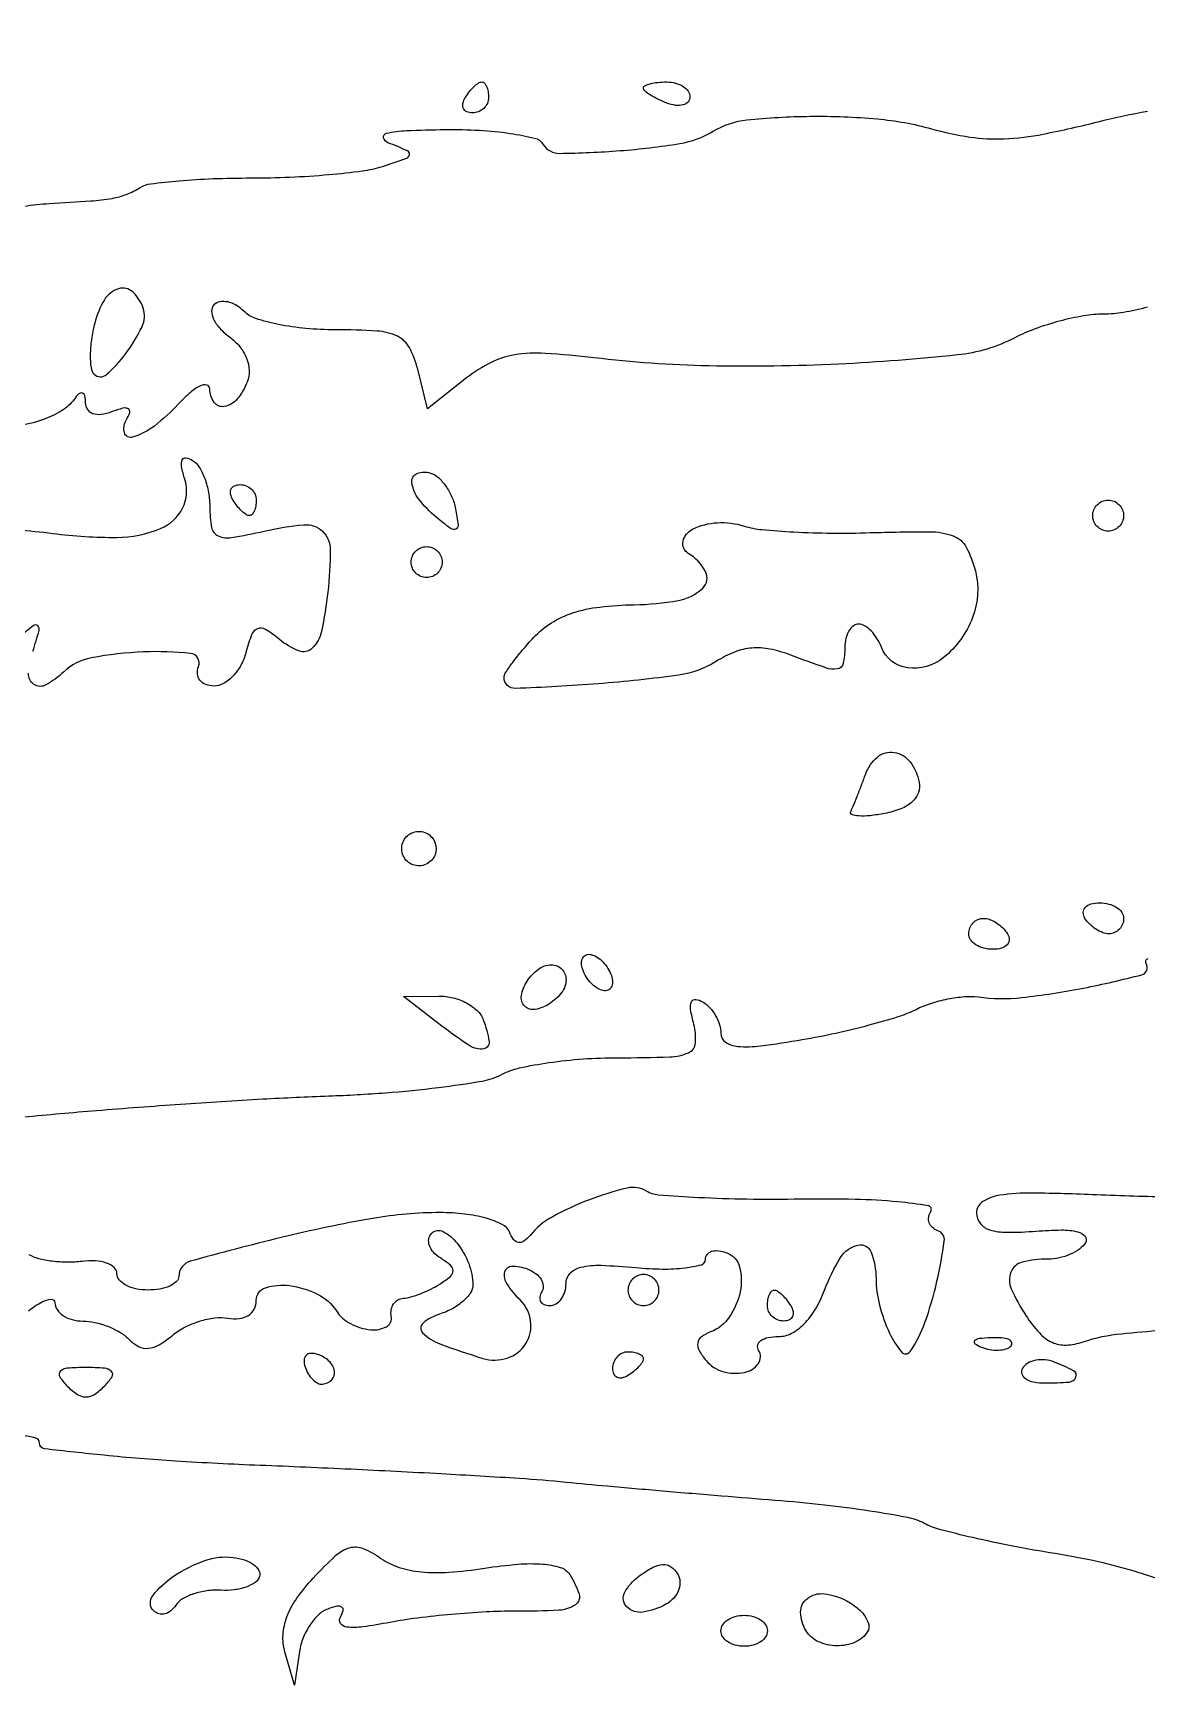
# Model space of a CAD drawing. Extents: x 0 to 4160, y 0 to 3120.
# Drawn here: x 3497.6 to 3569.5, y 1982.2 to 2089.2 of the extents above; entities that cross this region are included whole.
import ezdxf

# ---------------------------------------------------------------- set-up
doc = ezdxf.new("R2010")
doc.units = 0

msp = doc.modelspace()

# ---------------------------------------------------------------- linework, layer by layer
for points in [[(4159.499279, 606.274193, 0.000001), (4159.667734, 974.478125, 0.000057), (4159.806661, 1380.08378, 0.000034), (4159.883999, 1862.25), (4160, 3120), (3296.563358, 3120), (2433.126717, 3120)], [(757.647081, 3119.740147, 0.000002), (520.492565, 3119.487217, 0.4139)], [(1964.75, 0.149832, 0.000016), (2717.930904, 0.232101, 0.000028), (3351.473438, 0.357111)], [(3497.00177, 2077.979658, -0.025839), (3498.641592, 2078.152314, 0.00423), (3501.320796, 2078.317819, 0.025811), (3502.697257, 2078.486257, 0.048379), (3503.631152, 2078.74478, 0.048084), (3504.5, 2079.178324, -0.108524), (3505.188739, 2079.424074, -0.009876), (3507.012004, 2079.6195, -0.012425), (3509.219919, 2079.756958, -0.009409), (3511.647248, 2079.801893, 0.010887), (3514.173267, 2079.856122, 0.011078), (3516.679862, 2080.020271, 0.010909), (3518.849997, 2080.258561, 0.044184), (3520.147248, 2080.547964, 0.00638), (3521.661028, 2081.050568, 0.258228), (3521.885799, 2081.300696, 0.36103), (3521.756167, 2081.558253, 0.009738), (3520.5, 2082.077679, -0.252181), (3520.224311, 2082.402265, -0.409299), (3520.403273, 2082.683365, -0.045826), (3521.70033, 2082.859908, -0.007835), (3524.190983, 2082.929715, -0.016799), (3526.416743, 2082.88242, -0.023523), (3528.395151, 2082.680161, -0.021188), (3529.964884, 2082.376177, -0.198436), (3530.51145, 2081.981473, 0.263733), (3531.592144, 2081.388982, 0.015405), (3535.486384, 2081.564464, 0.021594), (3539.354393, 2082.027022, 0.095961), (3541.491812, 2082.81582, -0.11086), (3543.679157, 2083.55054, -0.022994), (3547.754468, 2083.784135, -0.025184), (3552.100273, 2083.614211, -0.045921), (3555.589975, 2082.974808, 0.031474), (3558.074938, 2082.444989, 0.047762), (3560.279495, 2082.330945, 0.037876), (3562.808499, 2082.634567, 0.012631), (3566.448822, 2083.450377, -0.017255), (3569.549381, 2084.115179, -0.021235)], [(3569.542003, 2071.461266, -0.022624), (3567.984468, 2071.118063, -0.042387), (3566.70034, 2071.006161, 0.041888), (3565.417123, 2070.895626, 0.022464), (3563.86264, 2070.556859, 0.022214), (3562.29743, 2070.065961, 0.03224), (3560.971522, 2069.485273, -0.093109), (3557.264259, 2068.372651, -0.014552), (3549.613607, 2067.784063, -0.017069), (3541.212147, 2067.670249, -0.024653), (3533.802916, 2068.188879, 0.014166), (3530.645748, 2068.476497, 0.054946), (3528.686219, 2068.383816, 0.077809), (3527.159545, 2067.890826, 0.049757), (3525.58404, 2066.887446), (3523.062248, 2064.903804), (3522.422716, 2067.451902, 0.061472), (3521.884182, 2068.845761, 0.159699), (3521.115512, 2069.580141, 0.096896), (3519.80169, 2069.919365, 0.014873), (3517.091592, 2070, -0.023083), (3515.208732, 2070.086969, -0.026618), (3513.430551, 2070.347604, -0.027145), (3511.969875, 2070.725306, -0.120094), (3511.216667, 2071.183333, 0.062805), (3510.707159, 2071.578727, 0.080942), (3510.156191, 2071.794316, 0.098189), (3509.65114, 2071.802244, 0.152502), (3509.268239, 2071.601572, 0.208808), (3509.114459, 2071.2094, 0.104102), (3509.246594, 2070.681939, 0.074434), (3509.648945, 2070.095727, 0.047366), (3510.268943, 2069.545294, -0.064085), (3510.939312, 2068.908948, -0.077804), (3511.375412, 2068.16146, -0.085365), (3511.536704, 2067.375978, -0.099986), (3511.410382, 2066.627055, -0.082043), (3510.768273, 2065.53147, -0.176035), (3509.934151, 2065.044479, -0.292432), (3509.27665, 2065.314016, -0.154397), (3509, 2066.188561, 0.346369), (3508.809923, 2066.430028, 0.175012), (3508.401057, 2066.385093, 0.065755), (3507.745383, 2065.948645, 0.025544), (3506.961045, 2065.188561, -0.041098), (3505.422215, 2063.787357, -0.090694), (3504.014412, 2063.062335, -0.419051), (3503.49107, 2063.34753, -0.210992), (3503.605028, 2064.169939, 0.059284), (3503.829264, 2064.652308, 0.357523), (3503.736436, 2064.891636, 0.196415), (3503.386586, 2064.936014, 0.026179), (3502.664045, 2064.701324, -0.056272), (3501.990556, 2064.526494, -0.119092), (3501.457053, 2064.577604, -0.167152), (3501.117403, 2064.843292, -0.141731), (3500.984687, 2065.281385, 0.047441), (3500.935315, 2065.739421, 0.278099), (3500.778076, 2065.910018, 0.266489), (3500.547353, 2065.854229, 0.044793), (3500.234687, 2065.5, -0.097852), (3499.425398, 2064.757947, -0.054479), (3498.20938, 2064.188213, -0.041929), (3496.568565, 2063.777115, -0.02116)], [(3496.542356, 2057.07981, -0.017363), (3498.87461, 2056.852238, 0.034861), (3502.991948, 2056.595413, 0.096208), (3505.828182, 2057.16806, 0.181598), (3507.240775, 2058.484904, 0.194528), (3507.385389, 2060.361107, -0.026607), (3507.177379, 2061.161929, -0.151006), (3507.22033, 2061.595147, -0.347265), (3507.461588, 2061.728126, -0.097522), (3507.892866, 2061.566212, -0.118311), (3508.317848, 2061.138071, -0.048731), (3508.674779, 2060.39686, -0.044602), (3508.91807, 2059.490521, -0.043303), (3509, 2058.546294, 0.044544), (3509.117475, 2057.230258, 0.249379), (3509.540574, 2056.692737, 0.146587), (3510.396708, 2056.585974, 0.013698), (3512.505326, 2057.001201, -0.032369), (3515.079016, 2057.408913, -0.21719), (3516.270844, 2056.993555, -0.205002), (3516.779568, 2055.801347, -0.028714), (3516.619418, 2053.066772, -0.021733), (3516.210901, 2050.525187, -0.150851), (3515.611233, 2049.433411, -0.295966), (3514.74603, 2049.263806, -0.077856), (3513.473551, 2050.02195, 0.034124), (3512.592904, 2050.656659, 0.238701), (3512.081049, 2050.701638, 0.209954), (3511.699062, 2050.312339, 0.026567), (3511.332754, 2049.164451, -0.06063), (3511.005188, 2048.336871, -0.065542), (3510.495212, 2047.635808, -0.073895), (3509.888431, 2047.161493, -0.129708), (3509.27638, 2047, -0.089903), (3508.744527, 2047.09641, -0.136011), (3508.366389, 2047.371543, -0.147805), (3508.203009, 2047.783055, -0.113195), (3508.271382, 2048.264827, 0.491657), (3507.762852, 2049.098945, 0.03789), (3504.723877, 2049.20127, 0.035461), (3501.364014, 2048.820059, 0.144279), (3499.55, 2047.897574, -0.062051), (3498.4245, 2047.071623, -0.284121), (3497.649755, 2047.10613, -0.268284), (3497.302547, 2047.827831, -0.057944)], [(3497.576858, 2049.242158, 0.007877), (3497.97913, 2050.582476, 0.27989), (3497.89589, 2050.883258, 0.366552), (3497.622917, 2050.897548, 0.010585), (3496.644246, 2050.119713, 0.056697)], [(3497, 2019.178033, -0.004403), (3501.688521, 2019.596651, -0.002861), (3507.113775, 2020.001703, -0.002876), (3512.414567, 2020.336358, -0.005463), (3516.685191, 2020.534538, 0.009963), (3520.348576, 2020.737595, 0.012211), (3523.759459, 2021.078856, 0.010725), (3526.59452, 2021.494551, 0.081268), (3527.86945, 2021.930132, -0.069324), (3528.992319, 2022.343795, -0.01808), (3530.888727, 2022.685726, -0.018021), (3533.099055, 2022.921337, -0.017541), (3535.340639, 2023, 0.007392), (3538.698003, 2023.049639, 0.096393), (3539.909322, 2023.322754, 0.275874), (3540.355147, 2023.949241, 0.084174), (3540.248857, 2025.156372, -0.023335), (3540.045847, 2026.112982, -0.139194), (3540.103374, 2026.614715, -0.342853), (3540.371321, 2026.767932, -0.103474), (3540.842476, 2026.597355, -0.071514), (3541.285317, 2026.227103, -0.052866), (3541.659977, 2025.708924, -0.053305), (3541.914495, 2025.129482, -0.076993), (3542, 2024.577498, 0.247684), (3542.303411, 2024.002578, 0.131338), (3543.08403, 2023.727828, 0.051848), (3544.57047, 2023.767021, 0.009868), (3547.25, 2024.171167, 0.01141), (3549.413939, 2024.592391, 0.01113), (3551.574507, 2025.115007, 0.011088), (3553.450362, 2025.658003, 0.040332), (3554.599387, 2026.123026, -0.038835), (3555.542322, 2026.507927, -0.028176), (3556.640384, 2026.7925, -0.028671), (3557.720159, 2026.944572, -0.05396), (3558.599387, 2026.92239, 0.060442), (3561.425777, 2026.887619, 0.021802), (3565.405272, 2027.497336, 0.014346), (3569.166006, 2028.355379, 0.505252), (3569.454583, 2029.073486, -0.509952), (3569.593478, 2029.411789, -0.021685)], [(3497.294618, 2006.657515, -0.048206), (3498.186363, 2007.245961, -0.106138), (3498.763361, 2007.409053, -0.433081), (3499, 2007.187091, 0.149708), (3499.138656, 2006.734382, 0.098658), (3499.52875, 2006.348708, 0.081904), (3500.111821, 2006.088619, 0.064122), (3500.8, 2006, -0.054683), (3501.574036, 2005.915092, -0.038658), (3502.4113, 2005.65995, -0.039128), (3503.183195, 2005.285854, -0.06406), (3503.757618, 2004.842382, 0.075133), (3504.404755, 2004.365158, 0.144185), (3505.031507, 2004.238741, 0.114131), (3505.728228, 2004.465492, 0.037718), (3506.611242, 2005.092323, -0.055869), (3507.396381, 2005.60796, -0.042462), (3508.351419, 2005.994527, -0.043474), (3509.322888, 2006.204477, -0.073575), (3510.153624, 2006.187083, 0.068336), (3510.898782, 2006.163708, 0.114105), (3511.489053, 2006.367427, 0.1358), (3511.863942, 2006.776934, 0.118385), (3512, 2007.343522, -0.327493), (3512.593216, 2008.152078, -0.109602), (3514.14232, 2008.286447, -0.082802), (3515.961308, 2007.729669, -0.132296), (3517.170032, 2006.65809, 0.127478), (3518.086215, 2005.830222, 0.095282), (3519.395328, 2005.437818, 0.147754), (3520.402075, 2005.633683, 0.33133), (3520.718988, 2006.297581, -0.08875), (3520.711485, 2006.726511, -0.10745), (3520.858078, 2007.100435, -0.115697), (3521.135792, 2007.360569, -0.115931), (3521.5, 2007.469858, 0.055417), (3521.97836, 2007.552669, 0.022555), (3522.604799, 2007.765308, 0.021985), (3523.263945, 2008.056748, 0.026135), (3523.856763, 2008.390313, 0.03207), (3524.531171, 2008.880898, 0.218518), (3524.70478, 2009.242598, 0.227702), (3524.540586, 2009.600109, 0.034743), (3523.885723, 2010.070627, -0.068567), (3523.435918, 2010.442242, -0.102907), (3523.17574, 2010.877972, -0.130023), (3523.143707, 2011.306567, -0.151494), (3523.333333, 2011.666667, -0.328903), (3524.063904, 2011.776993, -0.104263), (3524.963826, 2011.02908, -0.075253), (3525.713969, 2009.717064, -0.08929), (3525.984687, 2008.317388, -0.15352), (3525.833663, 2007.814443, -0.064651), (3525.360152, 2007.280515, -0.055518), (3524.663437, 2006.798476, -0.046784), (3523.837106, 2006.4483, 0.096788), (3522.773323, 2005.866727, 0.43815), (3522.740936, 2005.239662, 0.112019), (3523.851195, 2004.522717, 0.013492), (3526.631575, 2003.591162, 0.155428), (3528.20511, 2003.61017, 0.172667), (3529.399106, 2004.541497, 0.177796), (3529.715529, 2005.994058, 0.163425), (3529.032783, 2007.367217, -0.050662), (3528.19006, 2008.400514, -0.205331), (3528.04946, 2009.182524, -0.349106), (3528.507252, 2009.54663, -0.091895), (3529.494256, 2009.36383, -0.064087), (3530.024563, 2009.077963, -0.094924), (3530.387051, 2008.695897, -0.122111), (3530.527613, 2008.281217, -0.160704), (3530.435239, 2007.895215, 0.095482), (3530.305453, 2007.553712, 0.17347), (3530.355576, 2007.262969, 0.172183), (3530.579271, 2007.068535, 0.093902), (3530.940983, 2007, 0.134575), (3531.344831, 2007.110701, 0.100427), (3531.688914, 2007.421906, 0.087103), (3531.920467, 2007.887418, 0.072077), (3532, 2008.436276, -0.196519), (3532.267512, 2009.090615, -0.144208), (3532.959851, 2009.476217, -0.064684), (3534.25864, 2009.596749, -0.014205), (3536.5, 2009.450722, 0.019708), (3538.229488, 2009.357143, 0.033111), (3539.681486, 2009.432064, 0.036839), (3540.734691, 2009.636141, 0.338551), (3541, 2009.983062, -0.171987), (3541.11302, 2010.301912, -0.149943), (3541.408163, 2010.500316, -0.105685), (3541.857626, 2010.537974, -0.059924), (3542.389492, 2010.404032, -0.24209), (3543.198294, 2009.499075, -0.114966), (3543.239066, 2007.893144, -0.099493), (3542.540916, 2006.250466, -0.152204), (3541.335713, 2005.298584, 0.064258), (3540.734797, 2004.974389, 0.20107), (3540.49936, 2004.591123, 0.169526), (3540.588519, 2004.10623, 0.043783), (3541.04759, 2003.442658, 0.151592), (3542.12478, 2002.741251, 0.117868), (3543.529161, 2002.682748, 0.191071), (3544.405565, 2003.24525, 0.30282), (3544.435239, 2004.104785, -0.202122), (3544.382449, 2004.443293, -0.181632), (3544.584925, 2004.737031, -0.10443), (3545.055635, 2004.935949, -0.047968), (3545.721745, 2005, 0.122327), (3546.555847, 2005.207166, 0.075939), (3547.370164, 2005.811531, 0.062544), (3548.103187, 2006.764235, 0.042516), (3548.693898, 2008, -0.047678), (3549.727259, 2010.105741, -0.201987), (3550.845542, 2010.905264, -0.372789), (3551.695014, 2010.450442, -0.089929), (3552.015313, 2008.75, 0.06161), (3552.240792, 2007.02357, 0.045837), (3552.890619, 2005.212744, 0.063082), (3553.651449, 2004.004983, 0.498636), (3554.215741, 2004.02896, 0.065821), (3555.169958, 2005.899271, 0.028883), (3555.946902, 2008.575299, 0.021224), (3556.422164, 2011.152309, 0.361909), (3556.000432, 2011.833189, -0.10207), (3555.65743, 2012.031948, -0.124285), (3555.450005, 2012.338502, -0.124262), (3555.412933, 2012.706825, -0.10201), (3555.549, 2013.079284, 0.535446), (3555.381632, 2013.444582, 0.016162), (3553.407457, 2013.693947, 0.01804), (3550.671717, 2013.850746, 0.008769), (3547.170709, 2013.863487, -0.006832), (3543.670255, 2013.862663, -0.009628), (3540.55135, 2013.964636, -0.00629), (3537.956952, 2014.132256, -0.119685), (3537.190414, 2014.382318, 0.200286), (3535.936665, 2014.582375, 0.031686), (3533.504079, 2013.82867, 0.035105), (3531.09937, 2012.714191, 0.096808), (3529.673869, 2011.520354, -0.0683), (3529.282264, 2011.15274, -0.199584), (3528.928128, 2011.072271, -0.192639), (3528.612531, 2011.266277, -0.06347), (3528.340536, 2011.75, 0.184653), (3527.883091, 2012.240388, 0.045575), (3526.836103, 2012.639098, 0.039797), (3525.450521, 2012.910201, 0.028424), (3523.872182, 2013, 0.043105), (3519.517082, 2012.623847, 0.016821), (3513.600117, 2011.387709, 0.008091), (3507.742148, 2009.85585, 0.336625), (3507, 2008.878427, -0.211593), (3506.851177, 2008.5425, -0.080896), (3506.4125, 2008.258038, -0.061572), (3505.765706, 2008.064421, -0.041992), (3505, 2008, -0.051609), (3504.234755, 2008.079197, -0.071524), (3503.5875, 2008.314772, -0.091549), (3503.15249, 2008.662573, -0.180358), (3503, 2009.071566, 0.214577), (3502.826292, 2009.457699, 0.09813), (3502.339063, 2009.742962, 0.070558), (3501.611521, 2009.885267, 0.045223), (3500.75, 2009.85242, -0.033631), (3499.803448, 2009.794365, -0.029996), (3498.820259, 2009.859307, -0.031237), (3497.942526, 2010.026643, -0.076708), (3497.340242, 2010.284098, 0.140375)], [(3571.049001, 2013.994342, -0.004959), (3566.25, 2014.146959, 0.006746), (3562.129401, 2014.263265, 0.040904), (3560.000098, 2014.120313, 0.103769), (3558.901124, 2013.712173, 0.257581), (3558.5, 2012.985197, 0.168911), (3558.734124, 2012.311929, 0.152025), (3559.345553, 2011.893867, 0.075661), (3560.472846, 2011.726996, 0.018776), (3562.342932, 2011.804876, -0.017193), (3563.986337, 2011.878526, -0.060386), (3565.037097, 2011.762237, -0.163897), (3565.505431, 2011.47138, -0.321352), (3565.533915, 2011.054876, -0.099938), (3565.155281, 2010.650706, -0.052216), (3564.552271, 2010.30987, -0.048974), (3563.83471, 2010.078234, -0.053647), (3563.10765, 2010, 0.059037), (3561.453667, 2009.804023, 0.245266), (3560.72011, 2009.164642, 0.200344), (3560.744563, 2008.082994, 0.040518), (3561.683811, 2006.359814, 0.03888), (3562.556521, 2005.230127, 0.101326), (3563.380285, 2004.62527, 0.12073), (3564.282522, 2004.450732, 0.068529), (3565.381763, 2004.657641, -0.056778), (3567.856957, 2005.183819, -0.007839), (3573.110084, 2005.606821, -0.009218)], [(3571.074867, 1989.030151, 0.017789), (3568.936431, 1989.766686, 0.018387), (3566.344507, 1990.454411, 0.016045), (3563.588892, 1990.985799, -0.007784), (3560.837622, 1991.469352, -0.009271), (3558.259396, 1992.013729, -0.008227), (3556.108018, 1992.547239, -0.05783), (3555.105171, 1992.942063, 0.075801), (3554.063021, 1993.309869, 0.008842), (3551.621519, 1993.729691, 0.010451), (3548.680828, 1994.11924, 0.008369), (3545.5, 1994.419328, -0.001235), (3542.034653, 1994.69644, -0.000936), (3538.234375, 1995.016945, -0.000946), (3534.668623, 1995.331191, -0.002205), (3532, 1995.583334, 0.008768), (3528.986273, 1995.828223, 0.002053), (3523.929688, 1996.129126, 0.002116), (3518.108985, 1996.426816, 0.002077), (3512.25, 1996.677224, -0.0059), (3506.786155, 1996.95261, -0.009778), (3502.185937, 1997.329347, -0.003791), (3498.333614, 1997.750333, -0.380509), (3498, 1998.125241, 0.336218), (3497.759057, 1998.44305, 0.042246), (3496.855545, 1998.615855, 0.035961)]]:
    msp.add_lwpolyline(points, format="xyb")
for points in [[(3527, 2085, -0.105053), (3526.918938, 2084.618444, -0.099167), (3526.688914, 2084.29375, -0.09642), (3526.345238, 2084.076123, -0.093332), (3525.940983, 2084, -0.108972), (3525.586039, 2084.078288, -0.182303), (3525.3746, 2084.29375, -0.161196), (3525.343488, 2084.6179, -0.082592), (3525.5, 2085, -0.029505), (3525.768994, 2085.382774, -0.035638), (3526.066025, 2085.70625, -0.038439), (3526.34829, 2085.934461, -0.151918), (3526.559017, 2086, -0.210953), (3526.727648, 2085.92554, -0.081139), (3526.870461, 2085.70625, -0.061769), (3526.967655, 2085.382849, -0.042167)], [(3540, 2085.031385, -0.184534), (3539.877514, 2084.710807, -0.147206), (3539.559375, 2084.516384, -0.100118), (3539.074366, 2084.488865, -0.055937), (3538.5, 2084.638374, -0.02136), (3537.925442, 2084.887494, -0.030395), (3537.440625, 2085.160341, -0.030693), (3537.087111, 2085.420671, -0.222225), (3537, 2085.606989, -0.289661), (3537.096084, 2085.758929, -0.046727), (3537.440625, 2085.884553, -0.039339), (3537.925176, 2085.971531, -0.024748), (3538.5, 2086, -0.062722), (3539.073532, 2085.92777, -0.08088), (3539.559375, 2085.715469, -0.098158), (3539.884506, 2085.400789, -0.152681)], [(3501.570671, 2070.425555, 0.025857), (3501.361165, 2069.360342, 0.032783), (3501.28408, 2068.360645, 0.034558), (3501.331162, 2067.545195, 0.166164), (3501.533093, 2067.133573, 0.396493), (3502.327653, 2067.10938, 0.05186), (3503.581473, 2068.475254, 0.047591), (3504.624868, 2070.200558, 0.195057), (3504.700979, 2071.397063, 0.127045), (3504.023276, 2072.444005, 0.267227), (3503.10972, 2072.649562, 0.184748), (3502.192994, 2071.928778, 0.073434)], [(3524.865339, 2058.448966, -0.016462), (3525.033766, 2057.395182, -0.332895), (3524.882946, 2057.130014, -0.269635), (3524.547973, 2057.168979, -0.012546), (3523.615339, 2057.904277, -0.054734), (3522.49731, 2059.060251, -0.133711), (3522.04699, 2060.144934, -0.338837), (3522.380587, 2060.71991, -0.180186), (3523.25, 2060.750467, -0.105041), (3523.755438, 2060.453828, -0.054749), (3524.240131, 2059.902719, -0.050949), (3524.632812, 2059.200973, -0.05429)], [(3512, 2059, -0.042167), (3511.967655, 2058.617151, -0.061769), (3511.870461, 2058.29375, -0.081139), (3511.727648, 2058.07446, -0.210953), (3511.559017, 2058, -0.151918), (3511.34829, 2058.065539, -0.038439), (3511.066025, 2058.29375, -0.035638), (3510.768994, 2058.617226, -0.029505), (3510.5, 2059, -0.082592), (3510.343488, 2059.3821, -0.161196), (3510.3746, 2059.70625, -0.182303), (3510.586039, 2059.921712, -0.108972), (3510.940983, 2060, -0.093332), (3511.345238, 2059.923877, -0.09642), (3511.688914, 2059.70625, -0.099167), (3511.918938, 2059.381556, -0.105053)], [(3568, 2058, -0.099038), (3567.923658, 2057.618362, -0.097945), (3567.70625, 2057.29375, -0.097945), (3567.381638, 2057.076342, -0.099038), (3567, 2057, -0.099038), (3566.618362, 2057.076342, -0.097945), (3566.29375, 2057.29375, -0.097945), (3566.076342, 2057.618362, -0.099038), (3566, 2058, -0.099038), (3566.076342, 2058.381638, -0.097945), (3566.29375, 2058.70625, -0.097945), (3566.618362, 2058.923658, -0.099038), (3567, 2059, -0.099038), (3567.381638, 2058.923658, -0.097945), (3567.70625, 2058.70625, -0.097945), (3567.923658, 2058.381638, -0.099038)], [(3551.629313, 2056.900739, -0.008032), (3555.471245, 2056.962538, -0.087328), (3556.990779, 2056.695135, -0.184163), (3557.831939, 2055.968246, -0.062078), (3558.427879, 2054.431329, -0.153923), (3558.248454, 2051.421619, -0.13156), (3556.37833, 2048.838362, -0.205304), (3554.048787, 2048.174582, -0.275949), (3552.361626, 2049.5, 0.048303), (3552.075237, 2050.073796, 0.053891), (3551.692784, 2050.559375, 0.061199), (3551.276919, 2050.891374, 0.13875), (3550.893011, 2051, 0.164455), (3550.552359, 2050.884842, 0.095748), (3550.262322, 2050.559375, 0.076852), (3550.066322, 2050.073715, 0.057609), (3550, 2049.5, -0.049992), (3549.89463, 2048.448756, -0.316559), (3549.525401, 2048.099337, -0.120875), (3548.767563, 2048.172237, -0.00671), (3546.518931, 2048.992802, 0.041024), (3545.166812, 2049.383543, 0.070623), (3543.998878, 2049.451719, 0.073114), (3542.886171, 2049.192741, 0.047208), (3541.703832, 2048.593657, -0.106511), (3539.286204, 2047.708107, -0.015658), (3534.072472, 2047.145063, -0.009726), (3528.732062, 2046.841341, -0.425199), (3528, 2047.546551, -0.146587), (3528.093159, 2047.857484, -0.013398), (3528.56024, 2048.527208, -0.016428), (3529.176715, 2049.307509, -0.012133), (3529.9072, 2050.130766, -0.066188), (3531.052315, 2051.073158, -0.060476), (3532.438496, 2051.718314, -0.049498), (3534.178737, 2052.09995, -0.025468), (3536.4072, 2052.247337, 0.039735), (3539.240324, 2052.515996, 0.147769), (3540.82284, 2053.314669, 0.337813), (3540.995457, 2054.395026, 0.131782), (3539.893237, 2055.565983, -0.317536), (3539.559678, 2056.349916, -0.229797), (3540.164992, 2057.122819, -0.100253), (3541.779845, 2057.543449, -0.089745), (3543.5, 2057.328987, 0.052076), (3544.645007, 2057.098086, 0.010576), (3546.712986, 2056.945229, 0.011045), (3549.136055, 2056.8712, 0.010151)], [(3524, 2055, -0.099038), (3523.923658, 2054.618362, -0.097945), (3523.70625, 2054.29375, -0.097945), (3523.381638, 2054.076342, -0.099038), (3523, 2054, -0.099038), (3522.618362, 2054.076342, -0.097945), (3522.29375, 2054.29375, -0.097945), (3522.076342, 2054.618362, -0.099038), (3522, 2055, -0.099038), (3522.076342, 2055.381638, -0.097945), (3522.29375, 2055.70625, -0.097945), (3522.618362, 2055.923658, -0.099038), (3523, 2056, -0.099038), (3523.381638, 2055.923658, -0.097945), (3523.70625, 2055.70625, -0.097945), (3523.923658, 2055.381638, -0.099038)], [(3554.799067, 2040.793091, -0.135241), (3554.746729, 2040.116327, -0.122046), (3554.355784, 2039.531079, -0.090871), (3553.621799, 2039.073217, -0.046937), (3552.579329, 2038.770414, -0.019736), (3551.634241, 2038.628141, -0.041572), (3550.893115, 2038.608233, -0.075139), (3550.450525, 2038.700827, -0.451061), (3550.37607, 2038.894457, 0.021056), (3550.538002, 2039.239967, 0.004377), (3550.791248, 2039.860612, 0.004589), (3551.072528, 2040.58693, 0.004318), (3551.346334, 2041.333158, -0.135839), (3552.10847, 2042.416534, -0.213893), (3553.187748, 2042.71091, -0.193114), (3554.211203, 2042.102016, -0.115739)], [(3523.447214, 2035.91459, -0.099038), (3523.151486, 2035.597789, -0.097945), (3522.755524, 2035.417584, -0.097945), (3522.320774, 2035.401684, -0.099038), (3521.91459, 2035.552786, -0.099038), (3521.597789, 2035.848514, -0.097945), (3521.417584, 2036.244476, -0.097945), (3521.401684, 2036.679226, -0.099038), (3521.552786, 2037.08541, -0.099038), (3521.848514, 2037.402211, -0.097945), (3522.244476, 2037.582416, -0.097945), (3522.679226, 2037.598316, -0.099038), (3523.08541, 2037.447214, -0.099038), (3523.402211, 2037.151486, -0.097945), (3523.582416, 2036.755524, -0.097945), (3523.598316, 2036.320774, -0.099038)], [(3568, 2032, -0.092995), (3567.928382, 2031.618268, -0.096318), (3567.723586, 2031.29375, -0.099231), (3567.418051, 2031.076556, -0.105429), (3567.059017, 2031, -0.089642), (3566.653442, 2031.073302, -0.053229), (3566.2129, 2031.29375, -0.051032), (3565.806203, 2031.617485, -0.06081), (3565.5, 2032, -0.139169), (3565.392057, 2032.379648, -0.191142), (3565.521475, 2032.70625, -0.138808), (3565.889346, 2032.926733, -0.066118), (3566.440983, 2033, -0.062283), (3567.037096, 2032.925455, -0.080552), (3567.542039, 2032.70625, -0.097988), (3567.879982, 2032.381379, -0.153634)], [(3560.5, 2031, -0.139169), (3560.607943, 2030.620352, -0.191142), (3560.478525, 2030.29375, -0.138808), (3560.110654, 2030.073267, -0.066118), (3559.559017, 2030, -0.062283), (3558.962904, 2030.074545, -0.080552), (3558.457961, 2030.29375, -0.097988), (3558.120018, 2030.618621, -0.153634), (3558, 2031, -0.092995), (3558.071618, 2031.381732, -0.096318), (3558.276414, 2031.70625, -0.099231), (3558.581949, 2031.923444, -0.105429), (3558.940983, 2032, -0.089642), (3559.346558, 2031.926698, -0.053229), (3559.7871, 2031.70625, -0.051032), (3560.193797, 2031.382515, -0.06081)], [(3535, 2027.881966, -0.117858), (3534.920761, 2027.550471, -0.186277), (3534.70625, 2027.357263, -0.154201), (3534.382383, 2027.338175, -0.076764), (3534, 2027.5, -0.064269), (3533.617474, 2027.810561, -0.051777), (3533.29375, 2028.230237, -0.053414), (3533.073533, 2028.689814, -0.085235), (3533, 2029.118034, -0.117858), (3533.079239, 2029.449529, -0.186277), (3533.29375, 2029.642737, -0.154201), (3533.617617, 2029.661825, -0.076764), (3534, 2029.5, -0.064269), (3534.382526, 2029.189439, -0.051777), (3534.70625, 2028.769763, -0.053414), (3534.926467, 2028.310186, -0.085235)], [(3532, 2028.059017, -0.161033), (3531.724195, 2027.224864, -0.089687), (3530.935284, 2026.48511, -0.09984), (3530.010153, 2026.120596, -0.245171), (3529.333333, 2026.333333, -0.245171), (3529.120596, 2027.010153, -0.09984), (3529.48511, 2027.935284, -0.089687), (3530.224864, 2028.724195, -0.161033), (3531.059017, 2029, -0.099038), (3531.418132, 2028.928163, -0.097945), (3531.723586, 2028.723586, -0.097945), (3531.928163, 2028.418132, -0.099038)], [(3526.654923, 2025.456872, -0.050913), (3527.033877, 2024.058658, -0.417231), (3526.683745, 2023.576028, -0.184843), (3525.783943, 2023.770565, -0.019166), (3523.98506, 2025.046157), (3521.5, 2026.955528), (3523.781385, 2026.977764, -0.062844), (3524.697837, 2026.871183, -0.06145), (3525.566558, 2026.540174, -0.066782), (3526.259232, 2026.045503, -0.113196)], [(3536, 2008, 0.099038), (3536.076342, 2007.618362, 0.097945), (3536.29375, 2007.29375, 0.097945), (3536.618362, 2007.076342, 0.099038), (3537, 2007, 0.099038), (3537.381638, 2007.076342, 0.097945), (3537.70625, 2007.29375, 0.097945), (3537.923658, 2007.618362, 0.099038), (3538, 2008, 0.099038), (3537.923658, 2008.381638, 0.097945), (3537.70625, 2008.70625, 0.097945), (3537.381638, 2008.923658, 0.099038), (3537, 2009, 0.099038), (3536.618362, 2008.923658, 0.097945), (3536.29375, 2008.70625, 0.097945), (3536.076342, 2008.381638, 0.099038)], [(3546.5, 2007, -0.082592), (3546.656512, 2006.6179, -0.161196), (3546.6254, 2006.29375, -0.182303), (3546.413961, 2006.078288, -0.108972), (3546.059017, 2006, -0.093332), (3545.654762, 2006.076123, -0.09642), (3545.311086, 2006.29375, -0.099167), (3545.081062, 2006.618444, -0.105053), (3545, 2007, -0.042167), (3545.032345, 2007.382849, -0.061769), (3545.129539, 2007.70625, -0.081139), (3545.272352, 2007.92554, -0.210953), (3545.440983, 2008, -0.151918), (3545.65171, 2007.934461, -0.038439), (3545.933975, 2007.70625, -0.035638), (3546.231006, 2007.382774, -0.029505)], [(3558.8125, 2004.316886, 0.051402), (3559.359369, 2004.160852, 0.05415), (3559.916927, 2004.123424, 0.060344), (3560.402231, 2004.202593, 0.126455), (3560.729167, 2004.395833, 0.296942), (3560.77538, 2004.614691, 0.208169), (3560.592839, 2004.799335, 0.077125), (3560.112848, 2004.910055, 0.028489), (3559.416667, 2004.921053, 0.018894), (3558.670344, 2004.862007, 0.168741), (3558.37858, 2004.720685, 0.470617), (3558.395823, 2004.538436, 0.054073)], [(3515.15, 2003.05, 0.053161), (3515.35683, 2002.596593, 0.062883), (3515.645469, 2002.224531, 0.073742), (3515.968009, 2001.985296, 0.149613), (3516.275, 2001.925, 0.175736), (3516.869758, 2002.213035, 0.239194), (3517.044314, 2002.772743, 0.167686), (3516.694791, 2003.413248, 0.104687), (3515.95, 2003.85, 0.089632), (3515.522225, 2003.911576, 0.189618), (3515.22, 2003.78, 0.189618), (3515.088424, 2003.477775, 0.089632)], [(3535, 2002.940983, 0.108972), (3535.078288, 2002.586039, 0.182303), (3535.29375, 2002.3746, 0.161196), (3535.6179, 2002.343488, 0.082592), (3536, 2002.5, 0.029505), (3536.382774, 2002.768994, 0.035638), (3536.70625, 2003.066025, 0.038439), (3536.934461, 2003.34829, 0.151918), (3537, 2003.559017, 0.210953), (3536.92554, 2003.727648, 0.081139), (3536.70625, 2003.870461, 0.061769), (3536.382849, 2003.967655, 0.042167), (3536, 2004, 0.105053), (3535.618444, 2003.918938, 0.099167), (3535.29375, 2003.688914, 0.09642), (3535.076123, 2003.345238, 0.093332)], [(3561.473008, 2002.956326, 0.214542), (3561.42542, 2002.594852, 0.177225), (3561.660421, 2002.280921, 0.099152), (3562.193244, 2002.068264, 0.045552), (3562.940983, 2002, 0.020503), (3564.476999, 2002.063011, 0.275668), (3564.917133, 2002.377209, 0.395517), (3564.769457, 2002.794126, 0.027681), (3563.532025, 2003.349337, 0.066719), (3562.926665, 2003.493102, 0.072258), (3562.321649, 2003.466258, 0.081026), (3561.809536, 2003.279146, 0.126981)], [(3499.8, 2001.8, 0.049631), (3500.452741, 2001.265408, 0.147822), (3501, 2001.1, 0.147822), (3501.547259, 2001.265408, 0.049631), (3502.2, 2001.8, 0.051663), (3502.686384, 2002.398813, 0.354955), (3502.65, 2002.75, 0.180052), (3502.199072, 2002.95632, 0.018208), (3501, 2003, 0.018208), (3499.800928, 2002.95632, 0.180052), (3499.35, 2002.75, 0.354955), (3499.313616, 2002.398813, 0.051663)], [(3512.209056, 1989.5, -0.173049), (3511.938101, 1989.125105, -0.065761), (3511.354667, 1988.828061, -0.054969), (3510.575862, 1988.645901, -0.043218), (3509.709056, 1988.616803, 0.046461), (3508.812445, 1988.580893, 0.04747), (3507.94457, 1988.379741, 0.05202), (3507.229292, 1988.054666, 0.118387), (3506.804373, 1987.645763, -0.079496), (3506.483453, 1987.285413, -0.110385), (3506.098246, 1987.092315, -0.128163), (3505.710474, 1987.096248, -0.130818), (3505.377374, 1987.289293, -0.377605), (3505.315636, 1988.263421, -0.079966), (3506.666112, 1989.527568, -0.063538), (3508.677985, 1990.539162, -0.115108), (3510.5, 1990.739994, -0.049591), (3511.244287, 1990.574707, -0.077664), (3511.827035, 1990.276748, -0.10809), (3512.163034, 1989.899621, -0.201558)], [(3526.746848, 1990.042996, -0.016706), (3528.89485, 1990.298386, -0.039809), (3530.50092, 1990.306987, -0.056376), (3531.628396, 1990.093829, -0.175986), (3532.234687, 1989.634939, -0.064824), (3532.838435, 1988.36907, -0.333938), (3532.602799, 1987.678935, -0.138375), (3531.547921, 1987.326808, -0.012602), (3528.75, 1987.265322, 0.014169), (3526.841677, 1987.217402, 0.008857), (3524.611807, 1987.058466, 0.008887), (3522.418565, 1986.823683, 0.015963), (3520.630621, 1986.541856, -0.01314), (3518.872617, 1986.254568, -0.061179), (3517.847127, 1986.240722, -0.217151), (3517.44347, 1986.480698, -0.298505), (3517.432558, 1986.890877, 0.072995), (3517.609862, 1987.301237, 0.329987), (3517.519921, 1987.529489, 0.19803), (3517.200236, 1987.583366, 0.035608), (3516.610409, 1987.403994, 0.099588), (3516.014437, 1987.026245, 0.055097), (3515.459011, 1986.363144, 0.051817), (3515.024689, 1985.536249, 0.057395), (3514.787964, 1984.665449), (3514.458987, 1982.5), (3513.851429, 1984.64172, -0.085052), (3513.73173, 1985.759076, -0.075892), (3513.980368, 1986.90056, -0.06195), (3514.621629, 1988.103654, -0.033568), (3515.678346, 1989.408913, -0.018934), (3517.122381, 1990.852558, -0.11694), (3518.029908, 1991.365658, -0.171705), (3518.894995, 1991.315133, -0.053195), (3520.053259, 1990.675249, 0.075087), (3521.221742, 1990.094694, 0.054316), (3522.648201, 1989.80152, 0.041851), (3524.441225, 1989.782651, 0.019657)], [(3538.446725, 1987.710248, -0.091506), (3536.95778, 1987.204068, -0.239728), (3535.918275, 1987.554764, -0.324011), (3535.783067, 1988.460592, -0.115743), (3536.683825, 1989.510758, -0.031631), (3537.585054, 1990.086043, -0.109947), (3538.244075, 1990.279746, -0.168528), (3538.760168, 1990.138546, -0.104439), (3539.19831, 1989.679127, -0.12488), (3539.356359, 1989.17728, -0.105713), (3539.270811, 1988.626234, -0.094692), (3538.951683, 1988.109768, -0.07974)], [(3551.468991, 1985.949827, -0.154806), (3550.673278, 1985.265821, -0.104254), (3549.48905, 1985.03178, -0.103309), (3548.302057, 1985.29538, -0.149296), (3547.5, 1986, -0.133428), (3547.145822, 1987.19434, -0.241427), (3547.579286, 1988.089868, -0.192025), (3548.681227, 1988.39103, -0.094972), (3550.088697, 1987.952531, -0.048177), (3550.798515, 1987.479653, -0.070966), (3551.305678, 1986.929925, -0.094595), (3551.542172, 1986.392896, -0.19745)], [(3545, 1986, -0.148195), (3544.884432, 1985.618646, -0.098894), (3544.559375, 1985.29375, -0.082425), (3544.073457, 1985.074694, -0.064853), (3543.5, 1985, -0.064853), (3542.926543, 1985.074694, -0.082425), (3542.440625, 1985.29375, -0.098894), (3542.115568, 1985.618646, -0.148195), (3542, 1986, -0.148195), (3542.115568, 1986.381354, -0.098894), (3542.440625, 1986.70625, -0.082425), (3542.926543, 1986.925306, -0.064853), (3543.5, 1987, -0.064853), (3544.073457, 1986.925306, -0.082425), (3544.559375, 1986.70625, -0.098894), (3544.884432, 1986.381354, -0.148195)]]:
    msp.add_lwpolyline(points, format="xyb", close=True)

doc.saveas('drawing.dxf')
